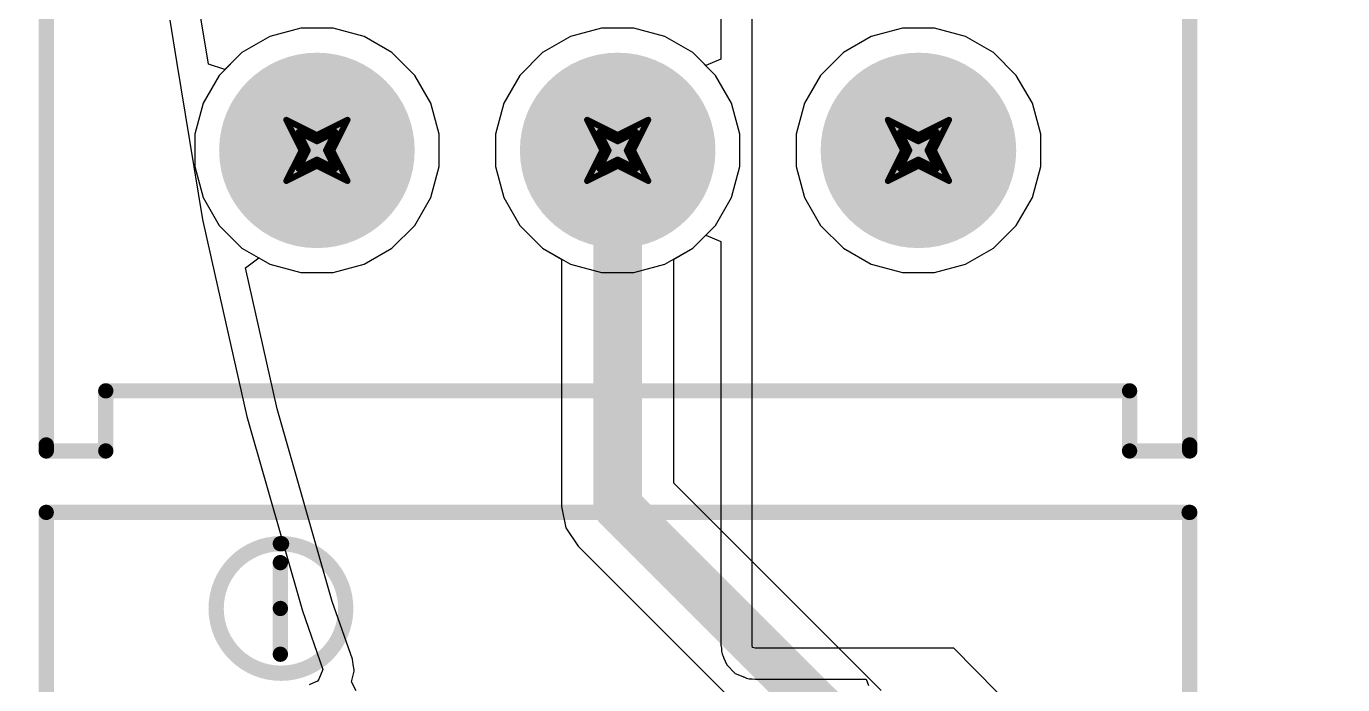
# Model space of a CAD drawing. Header units: inches. Extents: x -38 to 391, y -38 to 85.
# Drawn here: x -30.14 to -19.2, y -9.45 to -3.97 of the extents above; entities that cross this region are included whole.
import ezdxf

# ---------------------------------------------------------------- set-up
doc = ezdxf.new("R2010")
doc.units = ezdxf.units.IN
for name, color, linetype in [('Board Outline', 216, 'Continuous'), ('Bottom Layer', 5, 'Continuous'), ('Bottom Solder', 6, 'Continuous'), ('Drill Drawing', 1, 'Continuous'), ('Multi-Layer', 9, 'Continuous'), ('Pad Holes', 156, 'Continuous'), ('Top Layer', 1, 'Continuous'), ('Top Overlay', 2, 'Continuous'), ('Top Solder', 216, 'Continuous')]:
    doc.layers.add(name, color=color, linetype=linetype)

msp = doc.modelspace()

# ---------------------------------------------------------------- hatches: boundary and pattern name
at = {"layer": 'Bottom Layer'}
h = msp.add_hatch(color=5, dxfattribs=at)
edge = h.paths.add_edge_path()
edge.add_arc((-27.72219754, -5.0038), 0.7619999999999999, 0, 360)
h = msp.add_hatch(color=5, dxfattribs=at)
edge = h.paths.add_edge_path()
edge.add_arc((-25.2222, -5.0038), 0.7619999999999999, 0, 360)
h = msp.add_hatch(color=5, dxfattribs=at)
edge = h.paths.add_edge_path()
edge.add_arc((-22.72220246, -5.0038), 0.7619999999999999, 0, 360)
at = {"layer": 'Bottom Solder'}
h = msp.add_hatch(color=6, dxfattribs=at)
edge = h.paths.add_edge_path()
edge.add_arc((-27.72219754, -5.0038), 0.8128, 0, 360)
h = msp.add_hatch(color=6, dxfattribs=at)
edge = h.paths.add_edge_path()
edge.add_arc((-25.2222, -5.0038), 0.8128, 0, 360)
h = msp.add_hatch(color=6, dxfattribs=at)
edge = h.paths.add_edge_path()
edge.add_arc((-22.72220246, -5.0038), 0.8128, 0, 360)
at = {"layer": 'Multi-Layer'}
h = msp.add_hatch(color=9, dxfattribs=at)
edge = h.paths.add_edge_path()
edge.add_arc((-27.72219754, -5.0038), 0.7619999999999999, 0, 360)
h = msp.add_hatch(color=9, dxfattribs=at)
edge = h.paths.add_edge_path()
edge.add_arc((-25.2222, -5.0038), 0.7619999999999999, 0, 360)
h = msp.add_hatch(color=9, dxfattribs=at)
edge = h.paths.add_edge_path()
edge.add_arc((-22.72220246, -5.0038), 0.7619999999999999, 0, 360)
at = {"layer": 'Pad Holes'}
h = msp.add_hatch(color=7, dxfattribs=at)
edge = h.paths.add_edge_path()
edge.add_arc((-27.72219754, -5.0038), 0.3809999999999999, 0, 360)
h = msp.add_hatch(color=7, dxfattribs=at)
edge = h.paths.add_edge_path()
edge.add_arc((-25.2222, -5.0038), 0.3809999999999999, 0, 360)
h = msp.add_hatch(color=7, dxfattribs=at)
edge = h.paths.add_edge_path()
edge.add_arc((-22.72220246, -5.0038), 0.3809999999999999, 0, 360)
at = {"layer": 'Top Layer'}
h = msp.add_hatch(color=1, dxfattribs=at)
edge = h.paths.add_edge_path()
edge.add_arc((-27.72219754, -5.0038), 0.7619999999999999, 0, 360)
h = msp.add_hatch(color=1, dxfattribs=at)
edge = h.paths.add_edge_path()
edge.add_arc((-25.2222, -5.0038), 0.7619999999999999, 0, 360)
h = msp.add_hatch(color=1, dxfattribs=at)
edge = h.paths.add_edge_path()
edge.add_arc((-22.72220246, -5.0038), 0.7619999999999999, 0, 360)
at = {"layer": 'Top Solder'}
h = msp.add_hatch(color=216, dxfattribs=at)
edge = h.paths.add_edge_path()
edge.add_arc((-27.72219754, -5.0038), 0.8128, 0, 360)
h = msp.add_hatch(color=216, dxfattribs=at)
edge = h.paths.add_edge_path()
edge.add_arc((-25.2222, -5.0038), 0.8128, 0, 360)
h = msp.add_hatch(color=216, dxfattribs=at)
edge = h.paths.add_edge_path()
edge.add_arc((-22.72220246, -5.0038), 0.8128, 0, 360)

# ---------------------------------------------------------------- linework, layer by layer
at = {"layer": 'Board Outline'}
msp.add_lwpolyline([(38.1005842, 0, 0.254, 0.254, 1), (-38.0994158, 0, 0.254, 0.254, 1)], format="xyseb", close=True, dxfattribs=at)
at = {"layer": 'Bottom Layer'}
for p, q in [((-24.36357586, 2.00649586), (-24.36357586, -4.245975759999999)), ((-24.1046, -5.76162424), (-24.1046, 2.00649586)), ((-28.94588318, -3.91931652), (-28.889198, -4.2631995)), ((-28.62267072, -4.28782226), (-28.68913998, -3.88457948)), ((-27.85595648, -3.9878), (-28.1143583, -4.057037859999999)), ((-27.5884386, -3.9878), (-27.85595648, -3.9878)), ((-27.33003678, -4.057037859999999), (-27.5884386, -3.9878)), ((-25.35595894, -3.9878), (-25.61436076, -4.057037859999999)), ((-25.08844106, -3.9878), (-25.35595894, -3.9878)), ((-24.83003924, -4.057037859999999), (-25.08844106, -3.9878)), ((-28.1143583, -4.057037859999999), (-28.34603678, -4.190796799999999)), ((-27.0983583, -4.190796799999999), (-27.33003678, -4.057037859999999)), ((-25.61436076, -4.057037859999999), (-25.84603924, -4.190796799999999)), ((-24.59836076, -4.190796799999999), (-24.83003924, -4.057037859999999)), ((-28.889198, -4.2631995), (-28.67244456, -5.57817782)), ((-28.34603678, -4.190796799999999), (-28.48675278, -4.3315128)), ((-26.90919434, -4.379960759999999), (-27.0983583, -4.190796799999999)), ((-25.84603924, -4.190796799999999), (-26.0352032, -4.379960759999999)), ((-24.49057586, -4.2985817), (-24.59836076, -4.190796799999999)), ((-24.36357586, -4.245975759999999), (-24.49057586, -4.2985817)), ((-28.48675278, -4.3315128), (-28.62267072, -4.28782226)), ((-26.7754354, -4.61163924), (-26.90919434, -4.379960759999999)), ((-26.0352032, -4.379960759999999), (-26.16896214, -4.61163924)), ((-26.70619753999999, -4.87004106), (-26.7754354, -4.61163924)), ((-26.16896214, -4.61163924), (-26.2382, -4.87004106)), ((-26.70619753999999, -5.13755894), (-26.70619753999999, -4.87004106)), ((-26.2382, -4.87004106), (-26.2382, -5.13755894)), ((-26.7754354, -5.395960759999999), (-26.70619753999999, -5.13755894)), ((-26.2382, -5.13755894), (-26.16896214, -5.395960759999999)), ((-26.90919434, -5.62763924), (-26.7754354, -5.395960759999999)), ((-26.16896214, -5.395960759999999), (-26.0352032, -5.62763924)), ((-28.67244456, -5.57817782), (-28.6724471, -5.578180359999999)), ((-28.6724471, -5.578180359999999), (-28.67244456, -5.578180359999999)), ((-28.67244456, -5.578180359999999), (-28.5693612, -6.03715074)), ((-27.0983583, -5.8168032), (-26.90919434, -5.62763924)), ((-26.0352032, -5.62763924), (-25.84603924, -5.8168032)), ((-24.59836076, -5.8168032), (-24.49057586, -5.709018299999999)), ((-24.49057586, -5.709018299999999), (-24.36357586, -5.76162424)), ((-24.36357586, -5.76162424), (-24.36357586, -9.118493319999999)), ((-24.1046, -9.118493319999999), (-24.1046, -5.76162424)), ((-28.31667946, -5.98039952), (-28.20496517999999, -5.898250839999999)), ((-28.20496517999999, -5.898250839999999), (-28.1143583, -5.95056214)), ((-27.33003678, -5.95056214), (-27.0983583, -5.8168032)), ((-25.84603924, -5.8168032), (-25.61436076, -5.95056214)), ((-24.83003924, -5.95056214), (-24.59836076, -5.8168032)), ((-28.0529665, -7.1545577), (-28.31667946, -5.98039952)), ((-28.1143583, -5.95056214), (-27.85595648, -6.019799999999999)), ((-27.5884386, -6.019799999999999), (-27.33003678, -5.95056214)), ((-25.61436076, -5.95056214), (-25.35595894, -6.019799999999999)), ((-25.08844106, -6.019799999999999), (-24.83003924, -5.95056214)), ((-28.5693612, -6.03715074), (-28.3040201, -7.218560619999999)), ((-27.85595648, -6.019799999999999), (-27.5884386, -6.019799999999999)), ((-25.35595894, -6.019799999999999), (-25.08844106, -6.019799999999999)), ((-28.3040201, -7.218560619999999), (-27.84182646, -8.835029319999999)), ((-27.59488004, -8.75666016), (-28.0529665, -7.1545577)), ((-27.84182646, -8.835029319999999), (-27.67179378, -9.321797459999999)), ((-27.42730608, -9.23639504), (-27.59488004, -8.75666016)), ((-24.36357586, -9.118493319999999), (-24.3586, -9.143509779999999)), ((-24.3586, -9.143509779999999), (-24.3586, -9.16901392)), ((-24.3586, -9.16901392), (-24.35436836, -9.190288959999998)), ((-24.35436836, -9.190288959999998), (-24.34460714, -9.21385508)), ((-24.10036836, -9.13976836), (-24.1046, -9.118493319999999)), ((-24.07909586, -9.143999999999998), (-24.10036836, -9.13976836)), ((-22.42784186, -9.143999999999998), (-24.07909586, -9.143999999999998)), ((-19.20409672, -12.40573592), (-22.42784186, -9.143999999999998)), ((-27.4210526, -9.280860279999999), (-27.42730608, -9.23639504)), ((-27.41283824, -9.325043579999999), (-27.4210526, -9.280860279999999)), ((-24.34460714, -9.21385508), (-24.34386292, -9.21759904)), ((-24.34386292, -9.21759904), (-24.34174456, -9.2207715)), ((-24.34174456, -9.2207715), (-24.31570194, -9.283646659999999)), ((-24.31570194, -9.283646659999999), (-24.2442492, -9.35509686)), ((-27.70627936, -9.40218846), (-27.71655874, -9.41735988)), ((-27.67179378, -9.321797459999999), (-27.70627936, -9.40218846)), ((-27.43379324, -9.423890219999999), (-27.42448414, -9.37997362)), ((-27.42448414, -9.37997362), (-27.41323194, -9.3364558)), ((-27.41403966, -9.330712859999998), (-27.41283824, -9.325043579999999)), ((-27.41323194, -9.3364558), (-27.41403966, -9.330712859999998)), ((-24.2442492, -9.35509686), (-24.18137658, -9.38114202)), ((-24.18137658, -9.38114202), (-24.17820158, -9.38326292)), ((-24.17820158, -9.38326292), (-24.17445762, -9.38400714)), ((-24.17445762, -9.38400714), (-24.15089404, -9.39376836)), ((-24.15089404, -9.39376836), (-24.12962154, -9.398)), ((-24.12962154, -9.398), (-24.10411232, -9.398)), ((-24.10411232, -9.398), (-24.07909586, -9.40297586)), ((-24.07909586, -9.40297586), (-23.15714952, -9.40297586)), ((-23.15714952, -9.40297586), (-23.13753056, -9.45573674)), ((-27.78049054, -9.4472633), (-27.78628428, -9.448799999999999)), ((-27.71655874, -9.41735988), (-27.78049054, -9.4472633)), ((-27.39677528, -9.50015626), (-27.43379324, -9.423890219999999))]:
    msp.add_line(p, q, dxfattribs=at)
at = {"layer": 'Drill Drawing'}
for points in [[(-27.97619754, -4.7498, 0.0508, 0.0508, 0), (-27.72219754, -4.8768, 0.0508, 0.0508, 0)], [(-27.97619754, -4.7498, 0.0508, 0.0508, 0), (-27.84919754, -5.0038, 0.0508, 0.0508, 0)], [(-27.72219754, -4.8768, 0.0508, 0.0508, 0), (-27.46819753999999, -4.7498, 0.0508, 0.0508, 0)], [(-27.59519754, -5.0038, 0.0508, 0.0508, 0), (-27.46819753999999, -4.7498, 0.0508, 0.0508, 0)], [(-25.4762, -4.7498, 0.0508, 0.0508, 0), (-25.2222, -4.8768, 0.0508, 0.0508, 0)], [(-25.4762, -4.7498, 0.0508, 0.0508, 0), (-25.3492, -5.0038, 0.0508, 0.0508, 0)], [(-25.2222, -4.8768, 0.0508, 0.0508, 0), (-24.9682, -4.7498, 0.0508, 0.0508, 0)], [(-25.0952, -5.0038, 0.0508, 0.0508, 0), (-24.9682, -4.7498, 0.0508, 0.0508, 0)], [(-22.97620246, -4.7498, 0.0508, 0.0508, 0), (-22.72220246, -4.8768, 0.0508, 0.0508, 0)], [(-22.97620246, -4.7498, 0.0508, 0.0508, 0), (-22.84920246, -5.0038, 0.0508, 0.0508, 0)], [(-22.72220246, -4.8768, 0.0508, 0.0508, 0), (-22.46820246, -4.7498, 0.0508, 0.0508, 0)], [(-22.59520246, -5.0038, 0.0508, 0.0508, 0), (-22.46820246, -4.7498, 0.0508, 0.0508, 0)], [(-27.87459754, -4.8514, 0.0508, 0.0508, 0), (-27.72219754, -4.9276, 0.0508, 0.0508, 0)], [(-27.87459754, -4.8514, 0.0508, 0.0508, 0), (-27.79839754, -5.0038, 0.0508, 0.0508, 0)], [(-27.72219754, -4.9276, 0.0508, 0.0508, 0), (-27.56979754, -4.8514, 0.0508, 0.0508, 0)], [(-27.64599754, -5.0038, 0.0508, 0.0508, 0), (-27.56979754, -4.8514, 0.0508, 0.0508, 0)], [(-25.3746, -4.8514, 0.0508, 0.0508, 0), (-25.2222, -4.9276, 0.0508, 0.0508, 0)], [(-25.3746, -4.8514, 0.0508, 0.0508, 0), (-25.2984, -5.0038, 0.0508, 0.0508, 0)], [(-25.2222, -4.9276, 0.0508, 0.0508, 0), (-25.0698, -4.8514, 0.0508, 0.0508, 0)], [(-25.146, -5.0038, 0.0508, 0.0508, 0), (-25.0698, -4.8514, 0.0508, 0.0508, 0)], [(-22.87460246, -4.8514, 0.0508, 0.0508, 0), (-22.72220246, -4.9276, 0.0508, 0.0508, 0)], [(-22.87460246, -4.8514, 0.0508, 0.0508, 0), (-22.79840246, -5.0038, 0.0508, 0.0508, 0)], [(-22.72220246, -4.9276, 0.0508, 0.0508, 0), (-22.56980246, -4.8514, 0.0508, 0.0508, 0)], [(-22.64600246, -5.0038, 0.0508, 0.0508, 0), (-22.56980246, -4.8514, 0.0508, 0.0508, 0)], [(-27.97619754, -5.2578, 0.0508, 0.0508, 0), (-27.84919754, -5.0038, 0.0508, 0.0508, 0)], [(-27.87459754, -5.1562, 0.0508, 0.0508, 0), (-27.79839754, -5.0038, 0.0508, 0.0508, 0)], [(-27.64599754, -5.0038, 0.0508, 0.0508, 0), (-27.56979754, -5.1562, 0.0508, 0.0508, 0)], [(-27.59519754, -5.0038, 0.0508, 0.0508, 0), (-27.46819753999999, -5.2578, 0.0508, 0.0508, 0)], [(-25.4762, -5.2578, 0.0508, 0.0508, 0), (-25.3492, -5.0038, 0.0508, 0.0508, 0)], [(-25.3746, -5.1562, 0.0508, 0.0508, 0), (-25.2984, -5.0038, 0.0508, 0.0508, 0)], [(-25.146, -5.0038, 0.0508, 0.0508, 0), (-25.0698, -5.1562, 0.0508, 0.0508, 0)], [(-25.0952, -5.0038, 0.0508, 0.0508, 0), (-24.9682, -5.2578, 0.0508, 0.0508, 0)], [(-22.97620246, -5.2578, 0.0508, 0.0508, 0), (-22.84920246, -5.0038, 0.0508, 0.0508, 0)], [(-22.87460246, -5.1562, 0.0508, 0.0508, 0), (-22.79840246, -5.0038, 0.0508, 0.0508, 0)], [(-22.64600246, -5.0038, 0.0508, 0.0508, 0), (-22.56980246, -5.1562, 0.0508, 0.0508, 0)], [(-22.59520246, -5.0038, 0.0508, 0.0508, 0), (-22.46820246, -5.2578, 0.0508, 0.0508, 0)], [(-27.97619754, -5.2578, 0.0508, 0.0508, 0), (-27.72219754, -5.1308, 0.0508, 0.0508, 0)], [(-27.87459754, -5.1562, 0.0508, 0.0508, 0), (-27.72219754, -5.08, 0.0508, 0.0508, 0)], [(-27.72219754, -5.08, 0.0508, 0.0508, 0), (-27.56979754, -5.1562, 0.0508, 0.0508, 0)], [(-27.72219754, -5.1308, 0.0508, 0.0508, 0), (-27.46819753999999, -5.2578, 0.0508, 0.0508, 0)], [(-25.4762, -5.2578, 0.0508, 0.0508, 0), (-25.2222, -5.1308, 0.0508, 0.0508, 0)], [(-25.3746, -5.1562, 0.0508, 0.0508, 0), (-25.2222, -5.08, 0.0508, 0.0508, 0)], [(-25.2222, -5.08, 0.0508, 0.0508, 0), (-25.0698, -5.1562, 0.0508, 0.0508, 0)], [(-25.2222, -5.1308, 0.0508, 0.0508, 0), (-24.9682, -5.2578, 0.0508, 0.0508, 0)], [(-22.97620246, -5.2578, 0.0508, 0.0508, 0), (-22.72220246, -5.1308, 0.0508, 0.0508, 0)], [(-22.87460246, -5.1562, 0.0508, 0.0508, 0), (-22.72220246, -5.08, 0.0508, 0.0508, 0)], [(-22.72220246, -5.08, 0.0508, 0.0508, 0), (-22.56980246, -5.1562, 0.0508, 0.0508, 0)], [(-22.72220246, -5.1308, 0.0508, 0.0508, 0), (-22.46820246, -5.2578, 0.0508, 0.0508, 0)]]:
    msp.add_lwpolyline(points, format="xyseb", dxfattribs=at)
for points in [[(-27.98889754, -4.7498, 0.0254, 0.0254, 1), (-27.96349754, -4.7498, 0.0254, 0.0254, 1)], [(-27.98889754, -4.7498, 0.0254, 0.0254, 1), (-27.96349754, -4.7498, 0.0254, 0.0254, 1)], [(-27.48089754, -4.7498, 0.0254, 0.0254, 1), (-27.45549754, -4.7498, 0.0254, 0.0254, 1)], [(-27.48089754, -4.7498, 0.0254, 0.0254, 1), (-27.45549754, -4.7498, 0.0254, 0.0254, 1)], [(-25.4889, -4.7498, 0.0254, 0.0254, 1), (-25.4635, -4.7498, 0.0254, 0.0254, 1)], [(-25.4889, -4.7498, 0.0254, 0.0254, 1), (-25.4635, -4.7498, 0.0254, 0.0254, 1)], [(-24.9809, -4.7498, 0.0254, 0.0254, 1), (-24.9555, -4.7498, 0.0254, 0.0254, 1)], [(-24.9809, -4.7498, 0.0254, 0.0254, 1), (-24.9555, -4.7498, 0.0254, 0.0254, 1)], [(-22.98890246, -4.7498, 0.0254, 0.0254, 1), (-22.96350246, -4.7498, 0.0254, 0.0254, 1)], [(-22.98890246, -4.7498, 0.0254, 0.0254, 1), (-22.96350246, -4.7498, 0.0254, 0.0254, 1)], [(-22.48090246, -4.7498, 0.0254, 0.0254, 1), (-22.45550246, -4.7498, 0.0254, 0.0254, 1)], [(-22.48090246, -4.7498, 0.0254, 0.0254, 1), (-22.45550246, -4.7498, 0.0254, 0.0254, 1)], [(-27.88729754, -4.8514, 0.0254, 0.0254, 1), (-27.86189754, -4.8514, 0.0254, 0.0254, 1)], [(-27.88729754, -4.8514, 0.0254, 0.0254, 1), (-27.86189754, -4.8514, 0.0254, 0.0254, 1)], [(-27.73489754, -4.8768, 0.0254, 0.0254, 1), (-27.70949754, -4.8768, 0.0254, 0.0254, 1)], [(-27.73489754, -4.8768, 0.0254, 0.0254, 1), (-27.70949754, -4.8768, 0.0254, 0.0254, 1)], [(-27.73489754, -4.9276, 0.0254, 0.0254, 1), (-27.70949754, -4.9276, 0.0254, 0.0254, 1)], [(-27.73489754, -4.9276, 0.0254, 0.0254, 1), (-27.70949754, -4.9276, 0.0254, 0.0254, 1)], [(-27.58249754, -4.8514, 0.0254, 0.0254, 1), (-27.55709754, -4.8514, 0.0254, 0.0254, 1)], [(-27.58249754, -4.8514, 0.0254, 0.0254, 1), (-27.55709754, -4.8514, 0.0254, 0.0254, 1)], [(-25.3873, -4.8514, 0.0254, 0.0254, 1), (-25.3619, -4.8514, 0.0254, 0.0254, 1)], [(-25.3873, -4.8514, 0.0254, 0.0254, 1), (-25.3619, -4.8514, 0.0254, 0.0254, 1)], [(-25.2349, -4.8768, 0.0254, 0.0254, 1), (-25.2095, -4.8768, 0.0254, 0.0254, 1)], [(-25.2349, -4.8768, 0.0254, 0.0254, 1), (-25.2095, -4.8768, 0.0254, 0.0254, 1)], [(-25.2349, -4.9276, 0.0254, 0.0254, 1), (-25.2095, -4.9276, 0.0254, 0.0254, 1)], [(-25.2349, -4.9276, 0.0254, 0.0254, 1), (-25.2095, -4.9276, 0.0254, 0.0254, 1)], [(-25.0825, -4.8514, 0.0254, 0.0254, 1), (-25.0571, -4.8514, 0.0254, 0.0254, 1)], [(-25.0825, -4.8514, 0.0254, 0.0254, 1), (-25.0571, -4.8514, 0.0254, 0.0254, 1)], [(-22.88730246, -4.8514, 0.0254, 0.0254, 1), (-22.86190246, -4.8514, 0.0254, 0.0254, 1)], [(-22.88730246, -4.8514, 0.0254, 0.0254, 1), (-22.86190246, -4.8514, 0.0254, 0.0254, 1)], [(-22.73490246, -4.8768, 0.0254, 0.0254, 1), (-22.70950246, -4.8768, 0.0254, 0.0254, 1)], [(-22.73490246, -4.8768, 0.0254, 0.0254, 1), (-22.70950246, -4.8768, 0.0254, 0.0254, 1)], [(-22.73490246, -4.9276, 0.0254, 0.0254, 1), (-22.70950246, -4.9276, 0.0254, 0.0254, 1)], [(-22.73490246, -4.9276, 0.0254, 0.0254, 1), (-22.70950246, -4.9276, 0.0254, 0.0254, 1)], [(-22.58250246, -4.8514, 0.0254, 0.0254, 1), (-22.55710246, -4.8514, 0.0254, 0.0254, 1)], [(-22.58250246, -4.8514, 0.0254, 0.0254, 1), (-22.55710246, -4.8514, 0.0254, 0.0254, 1)], [(-27.86189754, -5.0038, 0.0254, 0.0254, 1), (-27.83649754, -5.0038, 0.0254, 0.0254, 1)], [(-27.86189754, -5.0038, 0.0254, 0.0254, 1), (-27.83649754, -5.0038, 0.0254, 0.0254, 1)], [(-27.81109754, -5.0038, 0.0254, 0.0254, 1), (-27.78569754, -5.0038, 0.0254, 0.0254, 1)], [(-27.81109754, -5.0038, 0.0254, 0.0254, 1), (-27.78569754, -5.0038, 0.0254, 0.0254, 1)], [(-27.65869754, -5.0038, 0.0254, 0.0254, 1), (-27.63329754, -5.0038, 0.0254, 0.0254, 1)], [(-27.65869754, -5.0038, 0.0254, 0.0254, 1), (-27.63329754, -5.0038, 0.0254, 0.0254, 1)], [(-27.60789754, -5.0038, 0.0254, 0.0254, 1), (-27.58249754, -5.0038, 0.0254, 0.0254, 1)], [(-27.60789754, -5.0038, 0.0254, 0.0254, 1), (-27.58249754, -5.0038, 0.0254, 0.0254, 1)], [(-25.3619, -5.0038, 0.0254, 0.0254, 1), (-25.3365, -5.0038, 0.0254, 0.0254, 1)], [(-25.3619, -5.0038, 0.0254, 0.0254, 1), (-25.3365, -5.0038, 0.0254, 0.0254, 1)], [(-25.3111, -5.0038, 0.0254, 0.0254, 1), (-25.2857, -5.0038, 0.0254, 0.0254, 1)], [(-25.3111, -5.0038, 0.0254, 0.0254, 1), (-25.2857, -5.0038, 0.0254, 0.0254, 1)], [(-25.1587, -5.0038, 0.0254, 0.0254, 1), (-25.1333, -5.0038, 0.0254, 0.0254, 1)], [(-25.1587, -5.0038, 0.0254, 0.0254, 1), (-25.1333, -5.0038, 0.0254, 0.0254, 1)], [(-25.1079, -5.0038, 0.0254, 0.0254, 1), (-25.0825, -5.0038, 0.0254, 0.0254, 1)], [(-25.1079, -5.0038, 0.0254, 0.0254, 1), (-25.0825, -5.0038, 0.0254, 0.0254, 1)], [(-22.86190246, -5.0038, 0.0254, 0.0254, 1), (-22.83650246, -5.0038, 0.0254, 0.0254, 1)], [(-22.86190246, -5.0038, 0.0254, 0.0254, 1), (-22.83650246, -5.0038, 0.0254, 0.0254, 1)], [(-22.81110246, -5.0038, 0.0254, 0.0254, 1), (-22.78570246, -5.0038, 0.0254, 0.0254, 1)], [(-22.81110246, -5.0038, 0.0254, 0.0254, 1), (-22.78570246, -5.0038, 0.0254, 0.0254, 1)], [(-22.65870246, -5.0038, 0.0254, 0.0254, 1), (-22.63330246, -5.0038, 0.0254, 0.0254, 1)], [(-22.65870246, -5.0038, 0.0254, 0.0254, 1), (-22.63330246, -5.0038, 0.0254, 0.0254, 1)], [(-22.60790246, -5.0038, 0.0254, 0.0254, 1), (-22.58250246, -5.0038, 0.0254, 0.0254, 1)], [(-22.60790246, -5.0038, 0.0254, 0.0254, 1), (-22.58250246, -5.0038, 0.0254, 0.0254, 1)], [(-27.88729754, -5.1562, 0.0254, 0.0254, 1), (-27.86189754, -5.1562, 0.0254, 0.0254, 1)], [(-27.88729754, -5.1562, 0.0254, 0.0254, 1), (-27.86189754, -5.1562, 0.0254, 0.0254, 1)], [(-27.73489754, -5.08, 0.0254, 0.0254, 1), (-27.70949754, -5.08, 0.0254, 0.0254, 1)], [(-27.73489754, -5.08, 0.0254, 0.0254, 1), (-27.70949754, -5.08, 0.0254, 0.0254, 1)], [(-27.73489754, -5.1308, 0.0254, 0.0254, 1), (-27.70949754, -5.1308, 0.0254, 0.0254, 1)], [(-27.73489754, -5.1308, 0.0254, 0.0254, 1), (-27.70949754, -5.1308, 0.0254, 0.0254, 1)], [(-27.58249754, -5.1562, 0.0254, 0.0254, 1), (-27.55709754, -5.1562, 0.0254, 0.0254, 1)], [(-27.58249754, -5.1562, 0.0254, 0.0254, 1), (-27.55709754, -5.1562, 0.0254, 0.0254, 1)], [(-25.3873, -5.1562, 0.0254, 0.0254, 1), (-25.3619, -5.1562, 0.0254, 0.0254, 1)], [(-25.3873, -5.1562, 0.0254, 0.0254, 1), (-25.3619, -5.1562, 0.0254, 0.0254, 1)], [(-25.2349, -5.08, 0.0254, 0.0254, 1), (-25.2095, -5.08, 0.0254, 0.0254, 1)], [(-25.2349, -5.08, 0.0254, 0.0254, 1), (-25.2095, -5.08, 0.0254, 0.0254, 1)], [(-25.2349, -5.1308, 0.0254, 0.0254, 1), (-25.2095, -5.1308, 0.0254, 0.0254, 1)], [(-25.2349, -5.1308, 0.0254, 0.0254, 1), (-25.2095, -5.1308, 0.0254, 0.0254, 1)], [(-25.0825, -5.1562, 0.0254, 0.0254, 1), (-25.0571, -5.1562, 0.0254, 0.0254, 1)], [(-25.0825, -5.1562, 0.0254, 0.0254, 1), (-25.0571, -5.1562, 0.0254, 0.0254, 1)], [(-22.88730246, -5.1562, 0.0254, 0.0254, 1), (-22.86190246, -5.1562, 0.0254, 0.0254, 1)], [(-22.88730246, -5.1562, 0.0254, 0.0254, 1), (-22.86190246, -5.1562, 0.0254, 0.0254, 1)], [(-22.73490246, -5.08, 0.0254, 0.0254, 1), (-22.70950246, -5.08, 0.0254, 0.0254, 1)], [(-22.73490246, -5.08, 0.0254, 0.0254, 1), (-22.70950246, -5.08, 0.0254, 0.0254, 1)], [(-22.73490246, -5.1308, 0.0254, 0.0254, 1), (-22.70950246, -5.1308, 0.0254, 0.0254, 1)], [(-22.73490246, -5.1308, 0.0254, 0.0254, 1), (-22.70950246, -5.1308, 0.0254, 0.0254, 1)], [(-22.58250246, -5.1562, 0.0254, 0.0254, 1), (-22.55710246, -5.1562, 0.0254, 0.0254, 1)], [(-22.58250246, -5.1562, 0.0254, 0.0254, 1), (-22.55710246, -5.1562, 0.0254, 0.0254, 1)], [(-27.98889754, -5.2578, 0.0254, 0.0254, 1), (-27.96349754, -5.2578, 0.0254, 0.0254, 1)], [(-27.98889754, -5.2578, 0.0254, 0.0254, 1), (-27.96349754, -5.2578, 0.0254, 0.0254, 1)], [(-27.48089754, -5.2578, 0.0254, 0.0254, 1), (-27.45549754, -5.2578, 0.0254, 0.0254, 1)], [(-27.48089754, -5.2578, 0.0254, 0.0254, 1), (-27.45549754, -5.2578, 0.0254, 0.0254, 1)], [(-25.4889, -5.2578, 0.0254, 0.0254, 1), (-25.4635, -5.2578, 0.0254, 0.0254, 1)], [(-25.4889, -5.2578, 0.0254, 0.0254, 1), (-25.4635, -5.2578, 0.0254, 0.0254, 1)], [(-24.9809, -5.2578, 0.0254, 0.0254, 1), (-24.9555, -5.2578, 0.0254, 0.0254, 1)], [(-24.9809, -5.2578, 0.0254, 0.0254, 1), (-24.9555, -5.2578, 0.0254, 0.0254, 1)], [(-22.98890246, -5.2578, 0.0254, 0.0254, 1), (-22.96350246, -5.2578, 0.0254, 0.0254, 1)], [(-22.98890246, -5.2578, 0.0254, 0.0254, 1), (-22.96350246, -5.2578, 0.0254, 0.0254, 1)], [(-22.48090246, -5.2578, 0.0254, 0.0254, 1), (-22.45550246, -5.2578, 0.0254, 0.0254, 1)], [(-22.48090246, -5.2578, 0.0254, 0.0254, 1), (-22.45550246, -5.2578, 0.0254, 0.0254, 1)]]:
    msp.add_lwpolyline(points, format="xyseb", close=True, dxfattribs=at)
at = {"layer": 'Top Layer'}
for p, q in [((-27.85595648, -3.9878), (-28.1143583, -4.057037859999999)), ((-27.5884386, -3.9878), (-27.85595648, -3.9878)), ((-27.33003678, -4.057037859999999), (-27.5884386, -3.9878)), ((-25.35595894, -3.9878), (-25.61436076, -4.057037859999999)), ((-25.08844106, -3.9878), (-25.35595894, -3.9878)), ((-24.83003924, -4.057037859999999), (-25.08844106, -3.9878)), ((-22.8559614, -3.9878), (-23.11436322, -4.057037859999999)), ((-22.58844352, -3.9878), (-22.8559614, -3.9878)), ((-22.3300417, -4.057037859999999), (-22.58844352, -3.9878)), ((-28.1143583, -4.057037859999999), (-28.34603678, -4.190796799999999)), ((-27.0983583, -4.190796799999999), (-27.33003678, -4.057037859999999)), ((-25.61436076, -4.057037859999999), (-25.84603924, -4.190796799999999)), ((-24.59836076, -4.190796799999999), (-24.83003924, -4.057037859999999)), ((-23.11436322, -4.057037859999999), (-23.3460417, -4.190796799999999)), ((-22.09836322, -4.190796799999999), (-22.3300417, -4.057037859999999)), ((-28.34603678, -4.190796799999999), (-28.53520074, -4.379960759999999)), ((-26.90919434, -4.379960759999999), (-27.0983583, -4.190796799999999)), ((-25.84603924, -4.190796799999999), (-26.0352032, -4.379960759999999)), ((-24.4091968, -4.379960759999999), (-24.59836076, -4.190796799999999)), ((-23.3460417, -4.190796799999999), (-23.53520566, -4.379960759999999)), ((-21.90919926, -4.379960759999999), (-22.09836322, -4.190796799999999)), ((-28.53520074, -4.379960759999999), (-28.66895968, -4.61163924)), ((-26.7754354, -4.61163924), (-26.90919434, -4.379960759999999)), ((-26.0352032, -4.379960759999999), (-26.16896214, -4.61163924)), ((-24.27543786, -4.61163924), (-24.4091968, -4.379960759999999)), ((-23.53520566, -4.379960759999999), (-23.6689646, -4.61163924)), ((-21.77544032, -4.61163924), (-21.90919926, -4.379960759999999)), ((-28.66895968, -4.61163924), (-28.73819754, -4.87004106)), ((-26.70619753999999, -4.87004106), (-26.7754354, -4.61163924)), ((-26.16896214, -4.61163924), (-26.2382, -4.87004106)), ((-24.2062, -4.87004106), (-24.27543786, -4.61163924)), ((-23.6689646, -4.61163924), (-23.73820246, -4.87004106)), ((-21.70620246, -4.87004106), (-21.77544032, -4.61163924)), ((-28.73819754, -4.87004106), (-28.73819754, -5.13755894)), ((-26.70619753999999, -5.13755894), (-26.70619753999999, -4.87004106)), ((-26.2382, -4.87004106), (-26.2382, -5.13755894)), ((-24.2062, -5.13755894), (-24.2062, -4.87004106)), ((-23.73820246, -4.87004106), (-23.73820246, -5.13755894)), ((-21.70620246, -5.13755894), (-21.70620246, -4.87004106)), ((-28.73819754, -5.13755894), (-28.66895968, -5.395960759999999)), ((-26.7754354, -5.395960759999999), (-26.70619753999999, -5.13755894)), ((-26.2382, -5.13755894), (-26.16896214, -5.395960759999999)), ((-24.27543786, -5.395960759999999), (-24.2062, -5.13755894)), ((-23.73820246, -5.13755894), (-23.6689646, -5.395960759999999)), ((-21.77544032, -5.395960759999999), (-21.70620246, -5.13755894)), ((-28.66895968, -5.395960759999999), (-28.53520074, -5.62763924)), ((-26.90919434, -5.62763924), (-26.7754354, -5.395960759999999)), ((-26.16896214, -5.395960759999999), (-26.0352032, -5.62763924)), ((-24.4091968, -5.62763924), (-24.27543786, -5.395960759999999)), ((-23.6689646, -5.395960759999999), (-23.53520566, -5.62763924)), ((-21.90919926, -5.62763924), (-21.77544032, -5.395960759999999)), ((-28.53520074, -5.62763924), (-28.34603678, -5.8168032)), ((-27.0983583, -5.8168032), (-26.90919434, -5.62763924)), ((-26.0352032, -5.62763924), (-25.84603924, -5.8168032)), ((-24.59836076, -5.8168032), (-24.4091968, -5.62763924)), ((-23.53520566, -5.62763924), (-23.3460417, -5.8168032)), ((-22.09836322, -5.8168032), (-21.90919926, -5.62763924)), ((-28.34603678, -5.8168032), (-28.1143583, -5.95056214)), ((-27.33003678, -5.95056214), (-27.0983583, -5.8168032)), ((-25.84603924, -5.8168032), (-25.68835604, -5.907841879999999)), ((-25.68835604, -5.907841879999999), (-25.68835604, -7.964799919999999)), ((-24.75604396, -5.907841879999999), (-24.59836076, -5.8168032)), ((-24.75604396, -7.771714199999999), (-24.75604396, -5.907841879999999)), ((-23.3460417, -5.8168032), (-23.11436322, -5.95056214)), ((-22.3300417, -5.95056214), (-22.09836322, -5.8168032)), ((-28.1143583, -5.95056214), (-27.85595648, -6.019799999999999)), ((-27.5884386, -6.019799999999999), (-27.33003678, -5.95056214)), ((-23.11436322, -5.95056214), (-22.8559614, -6.019799999999999)), ((-22.58844352, -6.019799999999999), (-22.3300417, -5.95056214)), ((-27.85595648, -6.019799999999999), (-27.5884386, -6.019799999999999)), ((-22.8559614, -6.019799999999999), (-22.58844352, -6.019799999999999)), ((-23.031831, -9.49592462), (-24.75604396, -7.771714199999999)), ((-25.68835604, -7.964799919999999), (-25.65287224, -8.143191739999999)), ((-25.65287224, -8.143191739999999), (-25.55182088, -8.2944208)), ((-25.55182088, -8.2944208), (-23.6910753, -10.15516892))]:
    msp.add_line(p, q, dxfattribs=at)
for points in [[(-25.2222, -7.964799919999999, 0.4064, 0.4064, 0), (-25.2222, -5.0038, 0.4064, 0.4064, 0)], [(-25.2222, -7.964799919999999, 0.4064, 0.4064, 0), (-22.72219992, -10.4648, 0.4064, 0.4064, 0)]]:
    msp.add_lwpolyline(points, format="xyseb", dxfattribs=at)
for points in [[(-25.3238, -5.0038, 0.2032, 0.2032, 1), (-25.1206, -5.0038, 0.2032, 0.2032, 1)], [(-25.3238, -7.964799919999999, 0.2032, 0.2032, 1), (-25.1206, -7.964799919999999, 0.2032, 0.2032, 1)], [(-25.3238, -7.964799919999999, 0.2032, 0.2032, 1), (-25.1206, -7.964799919999999, 0.2032, 0.2032, 1)]]:
    msp.add_lwpolyline(points, format="xyseb", close=True, dxfattribs=at)
at = {"layer": 'Top Overlay'}
for points in [[(-29.97219812, -7.45384082, 0.127, 0.127, 0), (-29.97218287999999, -2.55377188, 0.127, 0.127, 0)], [(-20.46687042, -7.453830659999999, 0.127, 0.127, 0), (-20.46686788, -2.55377442, 0.127, 0.127, 0)], [(-29.477208, -7.00380108, 0.127, 0.127, 0), (-20.96719962, -7.003785839999999, 0.127, 0.127, 0)], [(-29.477208, -7.00380108, 0.127, 0.127, 0), (-29.47718768, -7.50379754, 0.127, 0.127, 0)], [(-20.96719962, -7.003785839999999, 0.127, 0.127, 0), (-20.96718438, -7.50379754, 0.127, 0.127, 0)], [(-29.9722032, -7.50379246, 0.127, 0.127, 0), (-29.97219812, -7.45384082, 0.127, 0.127, 0)], [(-29.9722032, -7.50379246, 0.127, 0.127, 0), (-29.47718768, -7.50379754, 0.127, 0.127, 0)], [(-20.96718438, -7.50379754, 0.127, 0.127, 0), (-20.4668628, -7.503787379999999, 0.127, 0.127, 0)], [(-20.46687042, -7.453830659999999, 0.127, 0.127, 0), (-20.4668628, -7.503787379999999, 0.127, 0.127, 0)], [(-29.9722032, -12.9148332, 0.127, 0.127, 0), (-29.97219812, -8.014769339999999, 0.127, 0.127, 0)], [(-29.97219812, -8.014769339999999, 0.127, 0.127, 0), (-20.47219172, -8.014766799999999, 0.127, 0.127, 0)], [(-20.4668628, -12.91483574, 0.127, 0.127, 0), (-20.4668628, -8.014766799999999, 0.127, 0.127, 0)], [(-28.01606792, -8.275317459999998, 0.127, 0.127, -212.126453473621), (-28.02622792, -8.275317459999998, 0.127, 0.127, 0)], [(-28.02622792, -8.813799999999999, 0.127, 0.127, 0), (-28.02622792, -8.43279746, 0.127, 0.127, 0)], [(-28.02622792, -8.813799999999999, 0.127, 0.127, 0), (-28.02622792, -8.43279746, 0.127, 0.127, 0)], [(-28.02623554, -9.194797459999998, 0.127, 0.127, 0), (-28.02622792, -8.813799999999999, 0.127, 0.127, 0)]]:
    msp.add_lwpolyline(points, format="xyseb", dxfattribs=at)
for points in [[(-29.508958, -7.00380108, 0.0635, 0.0635, 1), (-29.445458, -7.00380108, 0.0635, 0.0635, 1)], [(-29.508958, -7.00380108, 0.0635, 0.0635, 1), (-29.445458, -7.00380108, 0.0635, 0.0635, 1)], [(-20.99894962, -7.003785839999999, 0.0635, 0.0635, 1), (-20.93544962, -7.003785839999999, 0.0635, 0.0635, 1)], [(-20.99894962, -7.003785839999999, 0.0635, 0.0635, 1), (-20.93544962, -7.003785839999999, 0.0635, 0.0635, 1)], [(-30.0039532, -7.50379246, 0.0635, 0.0635, 1), (-29.9404532, -7.50379246, 0.0635, 0.0635, 1)], [(-30.0039532, -7.50379246, 0.0635, 0.0635, 1), (-29.9404532, -7.50379246, 0.0635, 0.0635, 1)], [(-30.00394812, -7.45384082, 0.0635, 0.0635, 1), (-29.94044812, -7.45384082, 0.0635, 0.0635, 1)], [(-30.00394812, -7.45384082, 0.0635, 0.0635, 1), (-29.94044812, -7.45384082, 0.0635, 0.0635, 1)], [(-29.50893768, -7.50379754, 0.0635, 0.0635, 1), (-29.44543768, -7.50379754, 0.0635, 0.0635, 1)], [(-29.50893768, -7.50379754, 0.0635, 0.0635, 1), (-29.44543768, -7.50379754, 0.0635, 0.0635, 1)], [(-20.99893438, -7.50379754, 0.0635, 0.0635, 1), (-20.93543438, -7.50379754, 0.0635, 0.0635, 1)], [(-20.99893438, -7.50379754, 0.0635, 0.0635, 1), (-20.93543438, -7.50379754, 0.0635, 0.0635, 1)], [(-20.49862042, -7.453830659999999, 0.0635, 0.0635, 1), (-20.43512042, -7.453830659999999, 0.0635, 0.0635, 1)], [(-20.49862042, -7.453830659999999, 0.0635, 0.0635, 1), (-20.43512042, -7.453830659999999, 0.0635, 0.0635, 1)], [(-20.4986128, -7.503787379999999, 0.0635, 0.0635, 1), (-20.4351128, -7.503787379999999, 0.0635, 0.0635, 1)], [(-20.4986128, -7.503787379999999, 0.0635, 0.0635, 1), (-20.4351128, -7.503787379999999, 0.0635, 0.0635, 1)], [(-30.00394812, -8.014769339999999, 0.0635, 0.0635, 1), (-29.94044812, -8.014769339999999, 0.0635, 0.0635, 1)], [(-30.00394812, -8.014769339999999, 0.0635, 0.0635, 1), (-29.94044812, -8.014769339999999, 0.0635, 0.0635, 1)], [(-20.50394172, -8.014766799999999, 0.0635, 0.0635, 1), (-20.44044172, -8.014766799999999, 0.0635, 0.0635, 1)], [(-20.4986128, -8.014766799999999, 0.0635, 0.0635, 1), (-20.4351128, -8.014766799999999, 0.0635, 0.0635, 1)], [(-28.05797792, -8.275317459999998, 0.0635, 0.0635, 1), (-27.99447792, -8.275317459999998, 0.0635, 0.0635, 1)], [(-28.04781792, -8.275317459999998, 0.0635, 0.0635, 1), (-27.98431792, -8.275317459999998, 0.0635, 0.0635, 1)], [(-28.05797792, -8.43279746, 0.0635, 0.0635, 1), (-27.99447792, -8.43279746, 0.0635, 0.0635, 1)], [(-28.05797792, -8.43279746, 0.0635, 0.0635, 1), (-27.99447792, -8.43279746, 0.0635, 0.0635, 1)], [(-28.05797792, -8.813799999999999, 0.0635, 0.0635, 1), (-27.99447792, -8.813799999999999, 0.0635, 0.0635, 1)], [(-28.05797792, -8.813799999999999, 0.0635, 0.0635, 1), (-27.99447792, -8.813799999999999, 0.0635, 0.0635, 1)], [(-28.05797792, -8.813799999999999, 0.0635, 0.0635, 1), (-27.99447792, -8.813799999999999, 0.0635, 0.0635, 1)], [(-28.05798554, -9.194797459999998, 0.0635, 0.0635, 1), (-27.99448554, -9.194797459999998, 0.0635, 0.0635, 1)]]:
    msp.add_lwpolyline(points, format="xyseb", close=True, dxfattribs=at)

doc.saveas('drawing.dxf')
